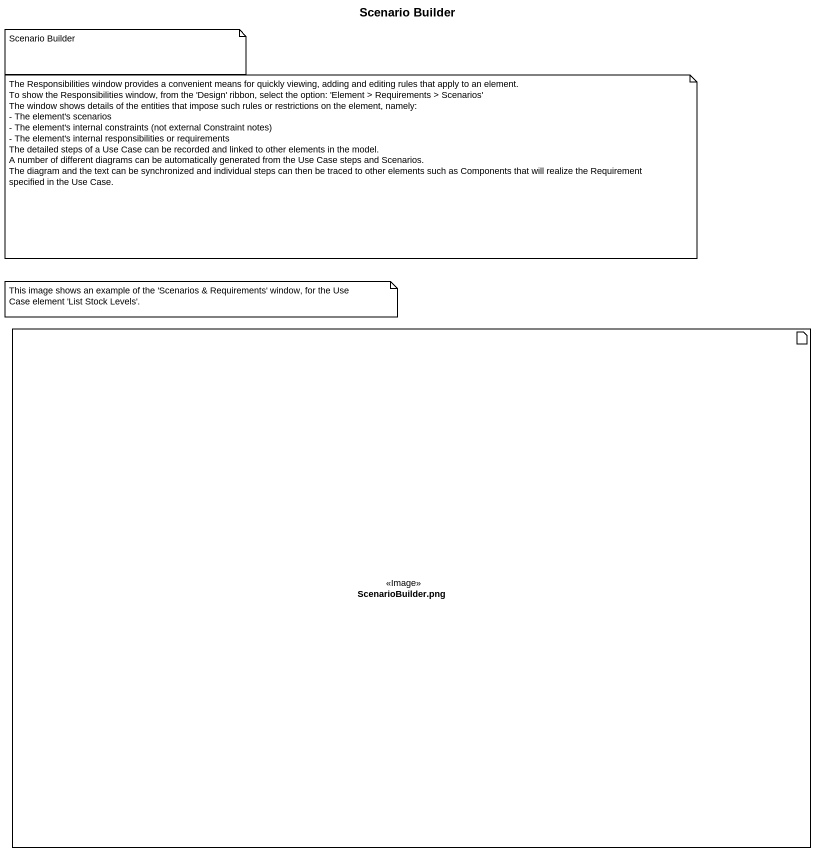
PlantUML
@startuml
title Scenario Builder
artifact "ScenarioBuilder.png" as ScenarioBuilder_png <<Image>>
note as N1
  Scenario Builder
end note
note as N2
  The Responsibilities window provides a convenient means for quickly viewing, adding and editing rules that apply to an element.
  To show the Responsibilities window, from the 'Design' ribbon, select the option: 'Element > Requirements > Scenarios'
  The window shows details of the entities that impose such rules or restrictions on the element, namely:
  - The element's scenarios
  - The element's internal constraints (not external Constraint notes)
  - The element's internal responsibilities or requirements
  The detailed steps of a Use Case can be recorded and linked to other elements in the model.
  A number of different diagrams can be automatically generated from the Use Case steps and Scenarios.
  The diagram and the text can be synchronized and individual steps can then be traced to other elements such as Components that will realize the Requirement specified in the Use Case.
end note
note as N3
  This image shows an example of the 'Scenarios & Requirements' window, for the Use Case element 'List Stock Levels'.
end note
@enduml
